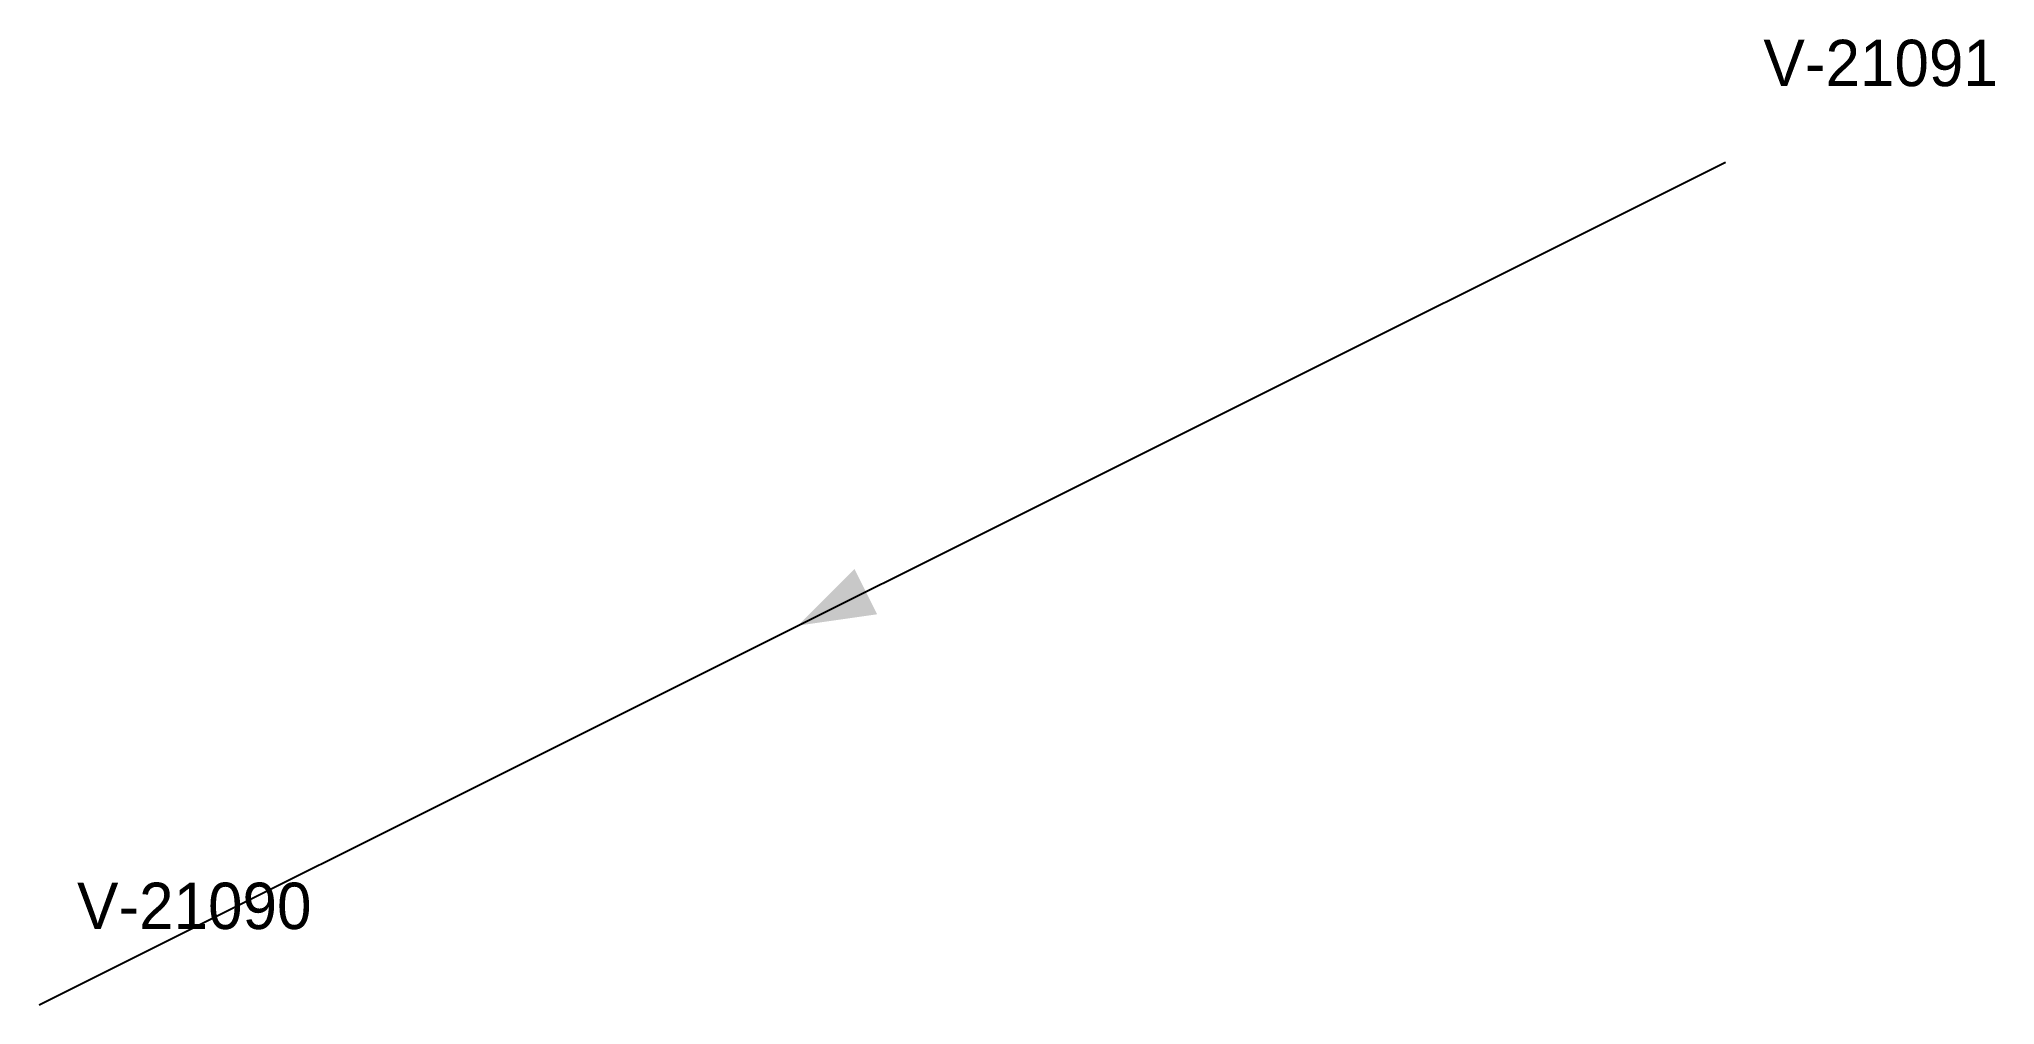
# Model space of a CAD drawing. Header units: metres. Extents: x 100 to 564, y 100 to 329.
import ezdxf

# ---------------------------------------------------------------- set-up
doc = ezdxf.new("R2010")
doc.units = ezdxf.units.M

msp = doc.modelspace()

# ---------------------------------------------------------------- linework, layer by layer
msp.add_line((100, 100), (500, 300))
msp.add_solid([(280, 190), (293.42, 203.42), (298.78, 192.68)])

# ---------------------------------------------------------------- texts
for s, p in [('V-21091', (509, 318)), ('V-21090', (109, 118))]:
    msp.add_text(s, height=11).set_placement(p)

doc.saveas('drawing.dxf')
